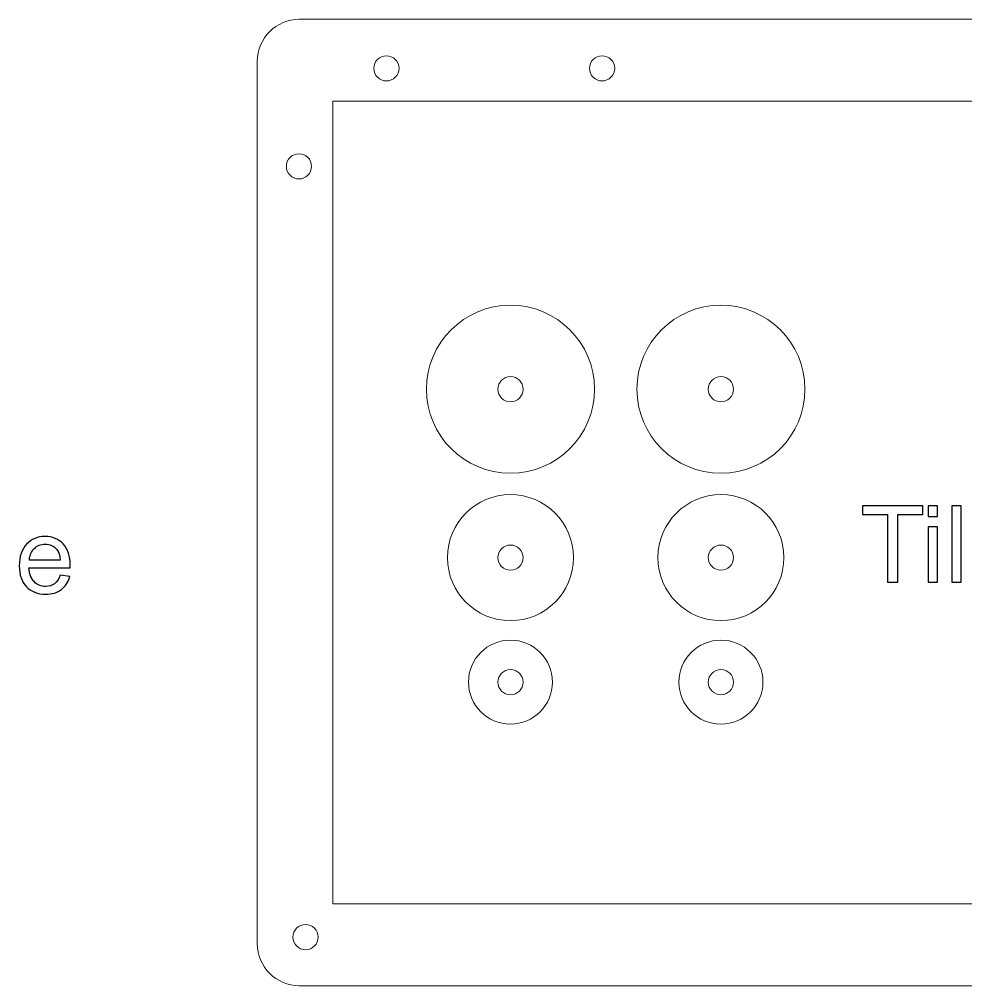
# Model space of a CAD drawing. Header units: millimetres. Extents: x -961 to -101, y 26 to 952.
# Drawn here: x -841.1 to -728.4, y 572.8 to 687.8 of the extents above; entities that cross this region are included whole.
import ezdxf

# ---------------------------------------------------------------- set-up
doc = ezdxf.new("R2010")
doc.units = ezdxf.units.MM
doc.header["$MEASUREMENT"] = 0
doc.layers.add('Layer 1', color=7, linetype='Continuous')

msp = doc.modelspace()

# ---------------------------------------------------------------- linework, layer by layer
at = {"layer": 'Layer 1', "color": 250, "lineweight": 9}
msp.add_lwpolyline([(-803.7337, 582.5215), (-516.7337, 582.5215), (-516.7337, 678.0215), (-803.7337, 678.0215), (-803.7337, 582.5215)], close=True, dxfattribs=at)
for centre, major_axis in [((-797.3682, 681.9369), (0, 1.5001)), ((-771.6992, 681.9369), (0, 1.5001)), ((-807.7805, 670.2713), (0, 1.5001)), ((-782.602, 643.75), (0, 10)), ((-757.5523, 643.75), (0, 10)), ((-782.602, 643.75), (0, 1.5)), ((-757.5523, 643.75), (0, 1.5)), ((-782.602, 623.711), (0, 7.5)), ((-757.5523, 623.711), (0, 7.5)), ((-782.602, 623.711), (0, 1.5)), ((-757.5523, 623.711), (0, 1.5)), ((-782.602, 608.8943), (0, 5)), ((-757.5523, 608.8943), (0, 5)), ((-782.602, 608.8943), (0, 1.5)), ((-757.5523, 608.8943), (0, 1.5)), ((-806.9927, 578.554), (0, 1.5001))]:
    msp.add_ellipse(centre, major_axis=major_axis, ratio=1, dxfattribs=at)
for points, knots in [([(-807.7337, 687.7714), (-807.7337, 687.7714), (-512.7337, 687.7714), (-512.7337, 687.7714), (-512.7337, 687.7714), (-509.9837, 687.7714), (-507.7337, 685.5214), (-507.7337, 682.7714), (-507.7337, 682.7714), (-507.7337, 682.7714), (-507.7337, 577.7715), (-507.7337, 577.7715), (-507.7337, 577.7715), (-507.7337, 575.0215), (-509.9837, 572.7715), (-512.7337, 572.7715), (-512.7337, 572.7715), (-512.7337, 572.7715), (-807.7337, 572.7715), (-807.7337, 572.7715), (-807.7337, 572.7715), (-810.4837, 572.7715), (-812.7337, 575.0215), (-812.7337, 577.7715), (-812.7337, 577.7715), (-812.7337, 577.7715), (-812.7337, 682.7714), (-812.7337, 682.7714), (-812.7337, 682.7714), (-812.7337, 685.5214), (-810.4837, 687.7714), (-807.7337, 687.7714)], [0, 0, 0, 0, 0.11111111, 0.11111111, 0.11111111, 0.11111111, 0.22222222, 0.22222222, 0.22222222, 0.22222222, 0.33333333, 0.33333333, 0.33333333, 0.33333333, 0.44444444, 0.44444444, 0.44444444, 0.44444444, 0.55555556, 0.55555556, 0.55555556, 0.55555556, 0.66666667, 0.66666667, 0.66666667, 0.66666667, 0.77777778, 0.77777778, 0.77777778, 0.77777778, 1, 1, 1, 1]), ([(-737.7158, 620.7998), (-737.7158, 620.7998), (-737.7158, 628.8262), (-737.7158, 628.8262), (-737.7158, 628.8262), (-737.7158, 628.8262), (-740.713, 628.8262), (-740.713, 628.8262), (-740.713, 628.8262), (-740.713, 628.8262), (-740.713, 629.893), (-740.713, 629.893), (-740.713, 629.893), (-740.713, 629.893), (-733.5121, 629.893), (-733.5121, 629.893), (-733.5121, 629.893), (-733.5121, 629.893), (-733.5121, 628.8262), (-733.5121, 628.8262), (-733.5121, 628.8262), (-733.5121, 628.8262), (-736.5093, 628.8262), (-736.5093, 628.8262), (-736.5093, 628.8262), (-736.5093, 628.8262), (-736.5093, 620.7998), (-736.5093, 620.7998), (-736.5093, 620.7998), (-736.5093, 620.7998), (-737.7158, 620.7998), (-737.7158, 620.7998)], [0, 0, 0, 0, 0.11111111, 0.11111111, 0.11111111, 0.11111111, 0.22222222, 0.22222222, 0.22222222, 0.22222222, 0.33333333, 0.33333333, 0.33333333, 0.33333333, 0.44444444, 0.44444444, 0.44444444, 0.44444444, 0.55555556, 0.55555556, 0.55555556, 0.55555556, 0.66666667, 0.66666667, 0.66666667, 0.66666667, 0.77777778, 0.77777778, 0.77777778, 0.77777778, 1, 1, 1, 1]), ([(-732.8813, 628.623), (-732.8813, 628.623), (-732.8813, 629.893), (-732.8813, 629.893), (-732.8813, 629.893), (-732.8813, 629.893), (-731.7637, 629.893), (-731.7637, 629.893), (-731.7637, 629.893), (-731.7637, 629.893), (-731.7637, 628.623), (-731.7637, 628.623), (-731.7637, 628.623), (-731.7637, 628.623), (-732.8813, 628.623), (-732.8813, 628.623)], [0, 0, 0, 0, 0.2, 0.2, 0.2, 0.2, 0.4, 0.4, 0.4, 0.4, 0.6, 0.6, 0.6, 0.6, 1, 1, 1, 1]), ([(-730.0852, 620.7998), (-730.0852, 620.7998), (-730.0852, 629.893), (-730.0852, 629.893), (-730.0852, 629.893), (-730.0852, 629.893), (-728.9676, 629.893), (-728.9676, 629.893), (-728.9676, 629.893), (-728.9676, 629.893), (-728.9676, 620.7998), (-728.9676, 620.7998), (-728.9676, 620.7998), (-728.9676, 620.7998), (-730.0852, 620.7998), (-730.0852, 620.7998)], [0, 0, 0, 0, 0.2, 0.2, 0.2, 0.2, 0.4, 0.4, 0.4, 0.4, 0.6, 0.6, 0.6, 0.6, 1, 1, 1, 1]), ([(-732.8813, 620.7998), (-732.8813, 620.7998), (-732.8813, 627.3911), (-732.8813, 627.3911), (-732.8813, 627.3911), (-732.8813, 627.3911), (-731.7637, 627.3911), (-731.7637, 627.3911), (-731.7637, 627.3911), (-731.7637, 627.3911), (-731.7637, 620.7998), (-731.7637, 620.7998), (-731.7637, 620.7998), (-731.7637, 620.7998), (-732.8813, 620.7998), (-732.8813, 620.7998)], [0, 0, 0, 0, 0.2, 0.2, 0.2, 0.2, 0.4, 0.4, 0.4, 0.4, 0.6, 0.6, 0.6, 0.6, 1, 1, 1, 1]), ([(-836.1982, 621.6336), (-836.1982, 621.6336), (-835.0425, 621.4812), (-835.0425, 621.4812), (-835.0425, 621.4812), (-835.2224, 620.8102), (-835.559, 620.2874), (-836.05, 619.917), (-836.05, 619.917), (-836.5411, 619.5466), (-837.1676, 619.3603), (-837.9317, 619.3603), (-837.9317, 619.3603), (-838.8927, 619.3603), (-839.6547, 619.6566), (-840.2177, 620.2493), (-840.2177, 620.2493), (-840.7808, 620.8399), (-841.0623, 621.6717), (-841.0623, 622.7406), (-841.0623, 622.7406), (-841.0623, 623.8455), (-840.7787, 624.7049), (-840.2093, 625.3145), (-840.2093, 625.3145), (-839.6399, 625.9262), (-838.9012, 626.231), (-837.9931, 626.231), (-837.9931, 626.231), (-837.1147, 626.231), (-836.3972, 625.9326), (-835.8405, 625.3335), (-835.8405, 625.3335), (-835.2838, 624.7345), (-835.0044, 623.8921), (-835.0044, 622.8062), (-835.0044, 622.8062), (-835.0044, 622.7406), (-835.0065, 622.6411), (-835.0107, 622.5099), (-835.0107, 622.5099), (-835.0107, 622.5099), (-839.9193, 622.5099), (-839.9193, 622.5099), (-839.9193, 622.5099), (-839.877, 621.7881), (-839.6738, 621.2336), (-839.3055, 620.8504), (-839.3055, 620.8504), (-838.9393, 620.4673), (-838.48, 620.2747), (-837.9317, 620.2747), (-837.9317, 620.2747), (-837.5232, 620.2747), (-837.174, 620.3827), (-836.8861, 620.5986), (-836.8861, 620.5986), (-836.5961, 620.8145), (-836.3675, 621.1595), (-836.1982, 621.6336)], [0, 0, 0, 0, 0.0625, 0.0625, 0.0625, 0.0625, 0.125, 0.125, 0.125, 0.125, 0.1875, 0.1875, 0.1875, 0.1875, 0.25, 0.25, 0.25, 0.25, 0.3125, 0.3125, 0.3125, 0.3125, 0.375, 0.375, 0.375, 0.375, 0.4375, 0.4375, 0.4375, 0.4375, 0.5, 0.5, 0.5, 0.5, 0.5625, 0.5625, 0.5625, 0.5625, 0.625, 0.625, 0.625, 0.625, 0.6875, 0.6875, 0.6875, 0.6875, 0.75, 0.75, 0.75, 0.75, 0.8125, 0.8125, 0.8125, 0.8125, 0.875, 0.875, 0.875, 0.875, 1, 1, 1, 1]), ([(-839.8558, 623.4243), (-839.8558, 623.4243), (-836.1855, 623.4243), (-836.1855, 623.4243), (-836.1855, 623.4243), (-836.2342, 623.9789), (-836.376, 624.3937), (-836.6067, 624.671), (-836.6067, 624.671), (-836.9602, 625.1007), (-837.4216, 625.3166), (-837.9868, 625.3166), (-837.9868, 625.3166), (-838.499, 625.3166), (-838.9287, 625.1452), (-839.2779, 624.8023), (-839.2779, 624.8023), (-839.6251, 624.4594), (-839.8177, 624), (-839.8558, 623.4243)], [0, 0, 0, 0, 0.16666667, 0.16666667, 0.16666667, 0.16666667, 0.33333333, 0.33333333, 0.33333333, 0.33333333, 0.5, 0.5, 0.5, 0.5, 0.66666667, 0.66666667, 0.66666667, 0.66666667, 1, 1, 1, 1])]:
    msp.add_open_spline(points, degree=3, knots=knots, dxfattribs=at)
at = {"layer": 'Layer 1', "color": 250}
for points, knots in [([(-737.7158, 620.7998), (-737.7158, 620.7998), (-737.7158, 628.8262), (-737.7158, 628.8262), (-737.7158, 628.8262), (-737.7158, 628.8262), (-740.713, 628.8262), (-740.713, 628.8262), (-740.713, 628.8262), (-740.713, 628.8262), (-740.713, 629.893), (-740.713, 629.893), (-740.713, 629.893), (-740.713, 629.893), (-733.5121, 629.893), (-733.5121, 629.893), (-733.5121, 629.893), (-733.5121, 629.893), (-733.5121, 628.8262), (-733.5121, 628.8262), (-733.5121, 628.8262), (-733.5121, 628.8262), (-736.5093, 628.8262), (-736.5093, 628.8262), (-736.5093, 628.8262), (-736.5093, 628.8262), (-736.5093, 620.7998), (-736.5093, 620.7998), (-736.5093, 620.7998), (-736.5093, 620.7998), (-737.7158, 620.7998), (-737.7158, 620.7998)], [0, 0, 0, 0, 0.11111111, 0.11111111, 0.11111111, 0.11111111, 0.22222222, 0.22222222, 0.22222222, 0.22222222, 0.33333333, 0.33333333, 0.33333333, 0.33333333, 0.44444444, 0.44444444, 0.44444444, 0.44444444, 0.55555556, 0.55555556, 0.55555556, 0.55555556, 0.66666667, 0.66666667, 0.66666667, 0.66666667, 0.77777778, 0.77777778, 0.77777778, 0.77777778, 1, 1, 1, 1]), ([(-732.8813, 628.623), (-732.8813, 628.623), (-732.8813, 629.893), (-732.8813, 629.893), (-732.8813, 629.893), (-732.8813, 629.893), (-731.7637, 629.893), (-731.7637, 629.893), (-731.7637, 629.893), (-731.7637, 629.893), (-731.7637, 628.623), (-731.7637, 628.623), (-731.7637, 628.623), (-731.7637, 628.623), (-732.8813, 628.623), (-732.8813, 628.623)], [0, 0, 0, 0, 0.2, 0.2, 0.2, 0.2, 0.4, 0.4, 0.4, 0.4, 0.6, 0.6, 0.6, 0.6, 1, 1, 1, 1]), ([(-730.0852, 620.7998), (-730.0852, 620.7998), (-730.0852, 629.893), (-730.0852, 629.893), (-730.0852, 629.893), (-730.0852, 629.893), (-728.9676, 629.893), (-728.9676, 629.893), (-728.9676, 629.893), (-728.9676, 629.893), (-728.9676, 620.7998), (-728.9676, 620.7998), (-728.9676, 620.7998), (-728.9676, 620.7998), (-730.0852, 620.7998), (-730.0852, 620.7998)], [0, 0, 0, 0, 0.2, 0.2, 0.2, 0.2, 0.4, 0.4, 0.4, 0.4, 0.6, 0.6, 0.6, 0.6, 1, 1, 1, 1]), ([(-732.8813, 620.7998), (-732.8813, 620.7998), (-732.8813, 627.3911), (-732.8813, 627.3911), (-732.8813, 627.3911), (-732.8813, 627.3911), (-731.7637, 627.3911), (-731.7637, 627.3911), (-731.7637, 627.3911), (-731.7637, 627.3911), (-731.7637, 620.7998), (-731.7637, 620.7998), (-731.7637, 620.7998), (-731.7637, 620.7998), (-732.8813, 620.7998), (-732.8813, 620.7998)], [0, 0, 0, 0, 0.2, 0.2, 0.2, 0.2, 0.4, 0.4, 0.4, 0.4, 0.6, 0.6, 0.6, 0.6, 1, 1, 1, 1]), ([(-836.1982, 621.6336), (-836.1982, 621.6336), (-835.0425, 621.4812), (-835.0425, 621.4812), (-835.0425, 621.4812), (-835.2224, 620.8102), (-835.559, 620.2874), (-836.05, 619.917), (-836.05, 619.917), (-836.5411, 619.5466), (-837.1676, 619.3603), (-837.9317, 619.3603), (-837.9317, 619.3603), (-838.8927, 619.3603), (-839.6547, 619.6566), (-840.2177, 620.2493), (-840.2177, 620.2493), (-840.7808, 620.8399), (-841.0623, 621.6717), (-841.0623, 622.7406), (-841.0623, 622.7406), (-841.0623, 623.8455), (-840.7787, 624.7049), (-840.2093, 625.3145), (-840.2093, 625.3145), (-839.6399, 625.9262), (-838.9012, 626.231), (-837.9931, 626.231), (-837.9931, 626.231), (-837.1147, 626.231), (-836.3972, 625.9326), (-835.8405, 625.3335), (-835.8405, 625.3335), (-835.2838, 624.7345), (-835.0044, 623.8921), (-835.0044, 622.8062), (-835.0044, 622.8062), (-835.0044, 622.7406), (-835.0065, 622.6411), (-835.0107, 622.5099), (-835.0107, 622.5099), (-835.0107, 622.5099), (-839.9193, 622.5099), (-839.9193, 622.5099), (-839.9193, 622.5099), (-839.877, 621.7881), (-839.6738, 621.2336), (-839.3055, 620.8504), (-839.3055, 620.8504), (-838.9393, 620.4673), (-838.48, 620.2747), (-837.9317, 620.2747), (-837.9317, 620.2747), (-837.5232, 620.2747), (-837.174, 620.3827), (-836.8861, 620.5986), (-836.8861, 620.5986), (-836.5961, 620.8145), (-836.3675, 621.1595), (-836.1982, 621.6336)], [0, 0, 0, 0, 0.0625, 0.0625, 0.0625, 0.0625, 0.125, 0.125, 0.125, 0.125, 0.1875, 0.1875, 0.1875, 0.1875, 0.25, 0.25, 0.25, 0.25, 0.3125, 0.3125, 0.3125, 0.3125, 0.375, 0.375, 0.375, 0.375, 0.4375, 0.4375, 0.4375, 0.4375, 0.5, 0.5, 0.5, 0.5, 0.5625, 0.5625, 0.5625, 0.5625, 0.625, 0.625, 0.625, 0.625, 0.6875, 0.6875, 0.6875, 0.6875, 0.75, 0.75, 0.75, 0.75, 0.8125, 0.8125, 0.8125, 0.8125, 0.875, 0.875, 0.875, 0.875, 1, 1, 1, 1]), ([(-839.8558, 623.4243), (-839.8558, 623.4243), (-836.1855, 623.4243), (-836.1855, 623.4243), (-836.1855, 623.4243), (-836.2342, 623.9789), (-836.376, 624.3937), (-836.6067, 624.671), (-836.6067, 624.671), (-836.9602, 625.1007), (-837.4216, 625.3166), (-837.9868, 625.3166), (-837.9868, 625.3166), (-838.499, 625.3166), (-838.9287, 625.1452), (-839.2779, 624.8023), (-839.2779, 624.8023), (-839.6251, 624.4594), (-839.8177, 624), (-839.8558, 623.4243)], [0, 0, 0, 0, 0.16666667, 0.16666667, 0.16666667, 0.16666667, 0.33333333, 0.33333333, 0.33333333, 0.33333333, 0.5, 0.5, 0.5, 0.5, 0.66666667, 0.66666667, 0.66666667, 0.66666667, 1, 1, 1, 1])]:
    msp.add_open_spline(points, degree=3, knots=knots, dxfattribs=at)

doc.saveas('drawing.dxf')
